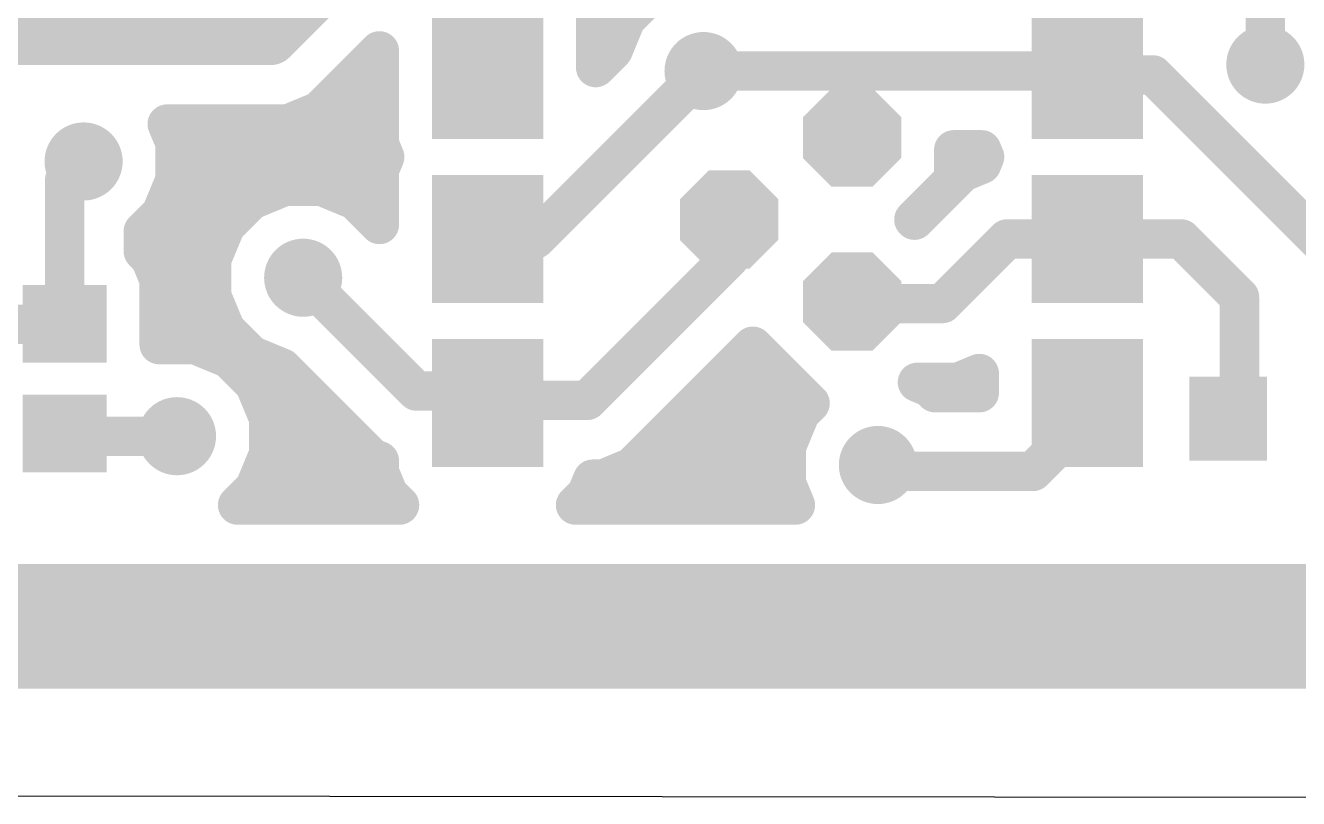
# Model space of a CAD drawing. Extents: x 0.6 to 66.7, y 0.1 to 28.5.
# Drawn here: x 31.16 to 50.87, y 0.1 to 12.07 of the extents above; entities that cross this region are included whole.
import ezdxf

# ---------------------------------------------------------------- set-up
doc = ezdxf.new("R2010")
doc.units = 0
for name, color, linetype in [('16', 175, 'CONTINUOUS'), ('17', 82, 'CONTINUOUS'), ('18', 82, 'CONTINUOUS'), ('20', 7, 'CONTINUOUS'), ('30', 253, 'CONTINUOUS')]:
    doc.layers.add(name, color=color, linetype=linetype)

# ---------------------------------------------------------------- blocks, each defined once
blk = doc.blocks.new('RECT')
blk.add_solid([(-0.5, -0.5), (0.5, -0.5), (-0.5, 0.5), (0.5, 0.5)])
blk = doc.blocks.new('OCTAGONP')
at = {"const_width": 0.5}
blk.add_lwpolyline([(-0.25, -0.1036), (-0.25, 0.1036), (-0.1036, 0.25), (0.1036, 0.25), (0.25, 0.1036), (0.25, -0.1036), (0.1036, -0.25), (-0.1036, -0.25), (-0.25, -0.1036), (-0.25, 0.1036)], dxfattribs=at)
blk = doc.blocks.new('ROUNDV')
at = {"const_width": 0.5}
blk.add_lwpolyline([(0, -0.25, 1), (0, 0.25, 1), (0, -0.25)], format="xyb", dxfattribs=at)

msp = doc.modelspace()

# ---------------------------------------------------------------- linework, layer by layer
at = {"layer": '16'}
for points, const_width in [([(50.36, 11.46), (50.36, 20.56)], 0.6096), ([(35.9644, 12.8644), (34.96, 11.86)], 0.8128), ([(40.8273, 12.5321), (40.4582, 12.163)], 0.6096), ([(39.9894, 11.4136), (39.9894, 12.3719)], 0.6096), ([(39.9894, 12.192), (40.4872, 12.192)], 0.6096), ([(40.4582, 12.163), (40.2598, 11.684)], 0.6096), ([(34.96, 11.86), (28.16, 11.86)], 0.8128), ([(36.0797, 11.1118), (36.6406, 11.6727)], 0.6096), ([(36.5503, 11.5824), (36.6406, 11.5824)], 0.6096), ([(36.6406, 11.6727), (36.6406, 10.2281)], 0.6096), ([(40.2598, 11.684), (39.9894, 11.4136)], 0.6096), ([(39.9894, 11.5824), (40.1582, 11.5824)], 0.6096), ([(39.06, 8.76), (41.66, 11.36)], 0.6096), ([(41.66, 11.36), (43.86, 11.36)], 0.6096), ([(43.86, 11.36), (47.545, 11.36)], 0.6096), ([(43.96, 11.26), (43.86, 11.36)], 0.6096), ([(47.545, 11.36), (47.605, 11.3)], 0.6096), ([(43.96, 10.33), (43.96, 11.26)], 0.6096), ([(47.605, 11.3), (48.62, 11.3)], 0.6096), ([(48.62, 11.3), (51.36, 8.56)], 0.6096), ([(35.7082, 10.7403), (36.0797, 11.1118)], 0.6096), ([(35.9407, 10.9728), (36.6406, 10.9728)], 0.6096), ([(35.2227, 10.5392), (35.7082, 10.7403)], 0.6096), ([(33.4776, 10.242), (33.3545, 10.5392)], 0.6096), ([(33.3545, 10.5392), (35.2227, 10.5392)], 0.6096), ([(33.4274, 10.3632), (36.6406, 10.3632)], 0.6096), ([(33.4776, 9.678), (33.4776, 10.242)], 0.6096), ([(36.6406, 10.2281), (36.7227, 10.03)], 0.6096), ([(31.7653, 9.6653), (32.06, 9.96)], 0.6096), ([(36.7227, 10.03), (36.6406, 9.8319)], 0.6096), ([(45.5348, 9.6777), (45.5348, 10.1408)], 0.6096), ([(45.5348, 10.1408), (45.9668, 10.1408)], 0.6096), ([(46.0127, 10.03), (45.9656, 9.9163)], 0.6096), ([(45.9668, 10.1408), (46.0127, 10.03)], 0.6096), ([(33.4776, 9.7536), (36.6406, 9.7536)], 0.6096), ([(36.6406, 9.8319), (36.6406, 8.9842)], 0.6096), ([(45.6694, 9.7936), (44.9264, 9.0507)], 0.6096), ([(45.5348, 9.7536), (45.6294, 9.7536)], 0.6096), ([(45.9656, 9.9163), (45.6694, 9.7936)], 0.6096), ([(31.7653, 7.4464), (31.7653, 9.6653)], 0.6096), ([(33.2618, 9.157), (33.4776, 9.678)], 0.6096), ([(35.178, 9.5776), (34.657, 9.3618)], 0.6096), ([(35.742, 9.5776), (35.178, 9.5776)], 0.6096), ([(36.263, 9.3618), (35.742, 9.5776)], 0.6096), ([(44.9171, 9.06), (45.5348, 9.6777)], 0.6096), ([(34.657, 9.3618), (34.2582, 8.963)], 0.6096), ([(36.6406, 8.9842), (36.263, 9.3618)], 0.6096), ([(32.9845, 8.8797), (33.2618, 9.157)], 0.6096), ([(33.2488, 9.144), (34.4392, 9.144)], 0.6096), ([(34.2582, 8.963), (34.0424, 8.442)], 0.6096), ([(36.4808, 9.144), (36.6406, 9.144)], 0.6096), ([(42.055, 9.06), (42.055, 8.455)], 0.6096), ([(44.9264, 9.0507), (44.9171, 9.06)], 0.6096), ([(45.0011, 9.144), (45.0198, 9.144)], 0.6096), ([(32.9845, 8.5703), (32.9845, 8.8797)], 0.6096), ([(33.0905, 8.4643), (32.9845, 8.5703)], 0.6096), ([(38.315, 8.76), (39.06, 8.76)], 0.6096), ([(46.36, 8.76), (45.36, 7.76)], 0.6096), ([(47.605, 8.76), (46.36, 8.76)], 0.6096), ([(49.06, 8.76), (47.605, 8.76)], 0.6096), ([(49.06, 8.76), (49.96, 7.86)], 0.6096), ([(33.0204, 8.5344), (34.0807, 8.5344)], 0.6096), ([(33.2297, 8.1282), (33.0905, 8.4643)], 0.6096), ([(34.0424, 8.442), (34.0424, 7.878)], 0.6096), ([(42.055, 8.455), (39.86, 6.26)], 0.6096), ([(33.2297, 7.1238), (33.2297, 8.1282)], 0.6096), ([(35.56, 8.06), (35.46, 8.16)], 0.6096), ([(37.215, 6.405), (35.46, 8.16)], 0.6096), ([(33.2297, 7.9248), (34.0424, 7.9248)], 0.6096), ([(34.0424, 7.878), (34.2582, 7.357)], 0.6096), ([(43.99, 7.76), (43.96, 7.79)], 0.6096), ([(49.96, 7.86), (49.96, 6.1506)], 0.6096), ([(45.36, 7.76), (43.99, 7.76)], 0.6096), ([(29.4653, 7.4364), (31.7553, 7.4364)], 0.6096), ([(31.7553, 7.4364), (31.7653, 7.4464)], 0.6096), ([(33.2297, 7.3152), (34.3, 7.3152)], 0.6096), ([(34.2582, 7.357), (34.657, 6.9582)], 0.6096), ([(33.7882, 7.1238), (33.2297, 7.1238)], 0.6096), ([(34.3092, 6.908), (33.7882, 7.1238)], 0.6096), ([(40.5506, 5.2264), (42.4235, 7.0993)], 0.6096), ([(42.4235, 7.0993), (43.3077, 6.2152)], 0.6096), ([(34.708, 6.5092), (34.3092, 6.908)], 0.6096), ([(34.657, 6.9582), (35.136, 6.7598)], 0.6096), ([(34.5117, 6.7056), (35.1902, 6.7056)], 0.6096), ([(35.136, 6.7598), (36.5244, 5.3714)], 0.6096), ([(42.0298, 6.7056), (42.8173, 6.7056)], 0.6096), ([(45.6025, 6.5408), (45.9306, 6.6767)], 0.6096), ([(45.9306, 6.6767), (45.9306, 6.3792)], 0.6096), ([(34.9238, 5.9882), (34.708, 6.5092)], 0.6096), ([(38.315, 6.405), (37.215, 6.405)], 0.6096), ([(38.315, 6.22), (38.315, 6.405)], 0.6096), ([(45.163, 6.4618), (44.9722, 6.5408)], 0.6096), ([(44.9722, 6.5408), (45.6025, 6.5408)], 0.6096), ([(45.2456, 6.3792), (45.163, 6.4618)], 0.6096), ([(38.355, 6.26), (38.315, 6.22)], 0.6096), ([(39.86, 6.26), (38.355, 6.26)], 0.6096), ([(43.3104, 6.2152), (43.1582, 6.063)], 0.6096), ([(43.3077, 6.2152), (43.3104, 6.2152)], 0.6096), ([(45.9306, 6.3792), (45.2456, 6.3792)], 0.6096), ([(47.545, 6.16), (47.605, 6.22)], 0.6096), ([(34.8792, 6.096), (35.7998, 6.096)], 0.6096), ([(41.4202, 6.096), (43.1912, 6.096)], 0.6096), ([(43.1582, 6.063), (42.9424, 5.542)], 0.6096), ([(47.545, 6.16), (47.545, 5.945)], 0.6096), ([(49.96, 6.1506), (49.7867, 5.9773)], 0.6096), ([(34.9238, 5.4243), (34.9238, 5.9882)], 0.6096), ([(47.545, 5.945), (46.76, 5.16)], 0.6096), ([(31.8054, 5.7062), (31.7653, 5.7464)], 0.6096), ([(33.5062, 5.7062), (31.8054, 5.7062)], 0.6096), ([(34.708, 4.9032), (34.9238, 5.4243)], 0.6096), ([(34.9238, 5.4864), (36.4094, 5.4864)], 0.6096), ([(40.8106, 5.4864), (42.9424, 5.4864)], 0.6096), ([(42.9424, 5.542), (42.9424, 4.978)], 0.6096), ([(36.5244, 5.3714), (36.6406, 5.3233)], 0.6096), ([(36.6406, 5.3233), (36.6406, 5.1481)], 0.6096), ([(40.1025, 5.0408), (40.5506, 5.2264)], 0.6096), ([(44.46, 5.16), (44.36, 5.26)], 0.6096), ([(36.6406, 5.1481), (36.7798, 4.812)], 0.6096), ([(39.8502, 4.812), (39.9449, 5.0408)], 0.6096), ([(39.9449, 5.0408), (40.1025, 5.0408)], 0.6096), ([(46.76, 5.16), (44.46, 5.16)], 0.6096), ([(34.4444, 4.6396), (34.708, 4.9032)], 0.6096), ([(34.6816, 4.8768), (36.753, 4.8768)], 0.6096), ([(39.877, 4.8768), (42.9843, 4.8768)], 0.6096), ([(42.9424, 4.978), (43.0826, 4.6396)], 0.6096), ([(36.9522, 4.6396), (34.4444, 4.6396)], 0.6096), ([(36.7798, 4.812), (36.9522, 4.6396)], 0.6096), ([(39.6778, 4.6396), (39.8502, 4.812)], 0.6096), ([(43.0826, 4.6396), (39.6778, 4.6396)], 0.6096), ([(19.29, 2.76), (54.26, 2.76)], 1.9304)]:
    msp.add_lwpolyline(points, dxfattribs=dict(at, const_width=const_width))
for points, const_width in [([(39.9894, 12.3444, 1), (39.9894, 12.0396)], 0.3048), ([(40.3505, 12.2708, 1), (40.566, 12.0552)], 0.3048), ([(40.599, 12.1047, 1), (40.3174, 12.2213)], 0.3048), ([(40.4872, 12.0396, 1), (40.4872, 12.3444)], 0.3048), ([(34.96, 11.6568, 1), (34.96, 12.0632)], 0.4064), ([(34.8163, 12.0037, 1), (35.1037, 11.7163)], 0.4064), ([(36.5503, 11.7348, 1), (36.5503, 11.43)], 0.3048), ([(36.793, 11.6727, 1), (36.4882, 11.6727)], 0.3048), ([(36.7484, 11.5649, 1), (36.5328, 11.7805)], 0.3048), ([(36.6406, 11.43, 1), (36.6406, 11.7348)], 0.3048), ([(39.9894, 11.7348, 1), (39.9894, 11.43)], 0.3048), ([(40.119, 11.7423, 1), (40.4006, 11.6257)], 0.3048), ([(40.3676, 11.5763, 1), (40.1521, 11.7918)], 0.3048), ([(40.1582, 11.43, 1), (40.1582, 11.7348)], 0.3048), ([(39.8816, 11.5214, 1), (40.0972, 11.3058)], 0.3048), ([(41.66, 11.5124, 1), (41.66, 11.2076)], 0.3048), ([(41.7678, 11.2522, 1), (41.5522, 11.4678)], 0.3048), ([(43.9678, 11.4678, 1), (43.7522, 11.2522)], 0.3048), ([(43.86, 11.5124, 1), (43.86, 11.2076)], 0.3048), ([(43.86, 11.2076, 1), (43.86, 11.5124)], 0.3048), ([(47.6528, 11.4678, 1), (47.4372, 11.2522)], 0.3048), ([(47.545, 11.2076, 1), (47.545, 11.5124)], 0.3048), ([(39.837, 11.4136, 1), (40.1418, 11.4136)], 0.3048), ([(44.1124, 11.26, 1), (43.8076, 11.26)], 0.3048), ([(43.8522, 11.1522, 1), (44.0678, 11.3678)], 0.3048), ([(47.605, 11.4524, 1), (47.605, 11.1476)], 0.3048), ([(47.4972, 11.1922, 1), (47.7128, 11.4078)], 0.3048), ([(48.7278, 11.4078, 1), (48.5122, 11.1922)], 0.3048), ([(48.62, 11.1476, 1), (48.62, 11.4524)], 0.3048), ([(50.2076, 11.46, 1), (50.5124, 11.46)], 0.3048), ([(35.9407, 11.1252, 1), (35.9407, 10.8204)], 0.3048), ([(35.972, 11.2196, 1), (36.1875, 11.0041)], 0.3048), ([(36.1875, 11.0041, 1), (35.972, 11.2196)], 0.3048), ([(36.6406, 10.8204, 1), (36.6406, 11.1252)], 0.3048), ([(35.7665, 10.5995, 1), (35.6499, 10.8811)], 0.3048), ([(33.4953, 10.5975, 1), (33.2137, 10.4809)], 0.3048), ([(33.3545, 10.6916, 1), (33.3545, 10.3868)], 0.3048), ([(35.2227, 10.3868, 1), (35.2227, 10.6916)], 0.3048), ([(35.6004, 10.848, 1), (35.8159, 10.6325)], 0.3048), ([(33.4274, 10.5156, 1), (33.4274, 10.2108)], 0.3048), ([(35.1644, 10.68, 1), (35.281, 10.3984)], 0.3048), ([(36.6406, 10.2108, 1), (36.6406, 10.5156)], 0.3048), ([(33.63, 10.242, 1), (33.3252, 10.242)], 0.3048), ([(33.3368, 10.1837, 1), (33.6184, 10.3003)], 0.3048), ([(36.7814, 10.2864, 1), (36.4998, 10.1698)], 0.3048), ([(43.8076, 10.33, 1), (44.1124, 10.33)], 0.3048), ([(32.1678, 9.8522, 1), (31.9522, 10.0678)], 0.3048), ([(36.4882, 10.2281, 1), (36.793, 10.2281)], 0.3048), ([(36.8635, 9.9717, 1), (36.5819, 10.0883)], 0.3048), ([(45.6872, 10.1408, 1), (45.3824, 10.1408)], 0.3048), ([(45.5348, 10.2932, 1), (45.5348, 9.9884)], 0.3048), ([(46.1076, 10.1991, 1), (45.826, 10.0825)], 0.3048), ([(46.1535, 9.9717, 1), (45.8719, 10.0883)], 0.3048), ([(45.9668, 9.9884, 1), (45.9668, 10.2932)], 0.3048), ([(33.4776, 9.906, 1), (33.4776, 9.6012)], 0.3048), ([(36.793, 9.8319, 1), (36.4882, 9.8319)], 0.3048), ([(36.5819, 9.9717, 1), (36.8635, 10.0883)], 0.3048), ([(36.6406, 9.6012, 1), (36.6406, 9.906)], 0.3048), ([(45.5348, 9.906, 1), (45.5348, 9.6012)], 0.3048), ([(45.6111, 9.9344, 1), (45.7277, 9.6528)], 0.3048), ([(45.7771, 9.6858, 1), (45.5616, 9.9013)], 0.3048), ([(45.6294, 9.6012, 1), (45.6294, 9.906)], 0.3048), ([(45.8248, 9.9746, 1), (46.1064, 9.8579)], 0.3048), ([(45.8719, 9.9717, 1), (46.1535, 10.0883)], 0.3048), ([(46.0239, 9.7755, 1), (45.9072, 10.0571)], 0.3048), ([(31.6575, 9.7731, 1), (31.8731, 9.5575)], 0.3048), ([(31.9177, 9.6653, 1), (31.6129, 9.6653)], 0.3048), ([(33.6184, 9.6197, 1), (33.3368, 9.7363)], 0.3048), ([(35.178, 9.73, 1), (35.178, 9.4252)], 0.3048), ([(35.2363, 9.4368, 1), (35.1197, 9.7184)], 0.3048), ([(35.8003, 9.7184, 1), (35.6837, 9.4368)], 0.3048), ([(35.742, 9.4252, 1), (35.742, 9.73)], 0.3048), ([(36.4998, 9.8902, 1), (36.7814, 9.7736)], 0.3048), ([(45.6426, 9.5699, 1), (45.427, 9.7855)], 0.3048), ([(33.3252, 9.678, 1), (33.63, 9.678)], 0.3048), ([(34.7648, 9.254, 1), (34.5492, 9.4695)], 0.3048), ([(36.3708, 9.4695, 1), (36.1552, 9.254)], 0.3048), ([(45.3824, 9.6777, 1), (45.6872, 9.6777)], 0.3048), ([(34.5987, 9.5026, 1), (34.7153, 9.221)], 0.3048), ([(36.2047, 9.221, 1), (36.3213, 9.5026)], 0.3048), ([(33.2488, 9.2964, 1), (33.2488, 8.9916)], 0.3048), ([(33.121, 9.2153, 1), (33.4026, 9.0987)], 0.3048), ([(33.3695, 9.0492, 1), (33.154, 9.2648)], 0.3048), ([(34.399, 8.9047, 1), (34.1174, 9.0213)], 0.3048), ([(34.4392, 8.9916, 1), (34.4392, 9.2964)], 0.3048), ([(36.4808, 9.2964, 1), (36.4808, 8.9916)], 0.3048), ([(36.6406, 8.9916, 1), (36.6406, 9.2964)], 0.3048), ([(42.2074, 9.06, 1), (41.9026, 9.06)], 0.3048), ([(45.0249, 9.1678, 1), (44.8093, 8.9522)], 0.3048), ([(44.8093, 9.1678, 1), (45.0249, 8.9522)], 0.3048), ([(44.8187, 9.1584, 1), (45.0342, 8.9429)], 0.3048), ([(44.8187, 8.9429, 1), (45.0342, 9.1584)], 0.3048), ([(45.0011, 9.2964, 1), (45.0011, 8.9916)], 0.3048), ([(45.0198, 8.9916, 1), (45.0198, 9.2964)], 0.3048), ([(32.8767, 8.9875, 1), (33.0923, 8.7719)], 0.3048), ([(33.1369, 8.8797, 1), (32.8321, 8.8797)], 0.3048), ([(34.1505, 9.0708, 1), (34.366, 8.8552)], 0.3048), ([(36.4882, 8.9842, 1), (36.793, 8.9842)], 0.3048), ([(36.5328, 8.8764, 1), (36.7484, 9.0919)], 0.3048), ([(33.0923, 8.6781, 1), (32.8767, 8.4626)], 0.3048), ([(38.315, 8.9124, 1), (38.315, 8.6076)], 0.3048), ([(38.9522, 8.8678, 1), (39.1678, 8.6522)], 0.3048), ([(39.06, 8.6076, 1), (39.06, 8.9124)], 0.3048), ([(46.36, 8.9124, 1), (46.36, 8.6076)], 0.3048), ([(46.4678, 8.6522, 1), (46.2522, 8.8678)], 0.3048), ([(47.605, 8.9124, 1), (47.605, 8.6076)], 0.3048), ([(47.605, 8.6076, 1), (47.605, 8.9124)], 0.3048), ([(49.1678, 8.8678, 1), (48.9522, 8.6522)], 0.3048), ([(49.06, 8.6076, 1), (49.06, 8.9124)], 0.3048), ([(32.8321, 8.5703, 1), (33.1369, 8.5703)], 0.3048), ([(33.0204, 8.6868, 1), (33.0204, 8.382)], 0.3048), ([(33.2313, 8.5226, 1), (32.9497, 8.406)], 0.3048), ([(32.9827, 8.3566, 1), (33.1982, 8.5721)], 0.3048), ([(34.1948, 8.442, 1), (33.89, 8.442)], 0.3048), ([(34.0807, 8.382, 1), (34.0807, 8.6868)], 0.3048), ([(42.1628, 8.3472, 1), (41.9472, 8.5628)], 0.3048), ([(33.9016, 8.5003, 1), (34.1832, 8.3837)], 0.3048), ([(41.9026, 8.455, 1), (42.2074, 8.455)], 0.3048), ([(33.3821, 8.1282, 1), (33.0773, 8.1282)], 0.3048), ([(33.0889, 8.0699, 1), (33.3705, 8.1866)], 0.3048), ([(35.5678, 8.2678, 1), (35.3522, 8.0522)], 0.3048), ([(35.5678, 8.2678, 1), (35.3522, 8.0522)], 0.3048), ([(35.4522, 7.9522, 1), (35.6678, 8.1678)], 0.3048), ([(33.2297, 8.0772, 1), (33.2297, 7.7724)], 0.3048), ([(34.1832, 7.9363, 1), (33.9016, 7.8197)], 0.3048), ([(34.0424, 7.7724, 1), (34.0424, 8.0772)], 0.3048), ([(44.0678, 7.8978, 1), (43.8522, 7.6822)], 0.3048), ([(50.1124, 7.86, 1), (49.8076, 7.86)], 0.3048), ([(49.8522, 7.7522, 1), (50.0678, 7.9678)], 0.3048), ([(33.89, 7.878, 1), (34.1948, 7.878)], 0.3048), ([(43.99, 7.9124, 1), (43.99, 7.6076)], 0.3048), ([(43.8822, 7.6522, 1), (44.0978, 7.8678)], 0.3048), ([(45.2522, 7.8678, 1), (45.4678, 7.6522)], 0.3048), ([(45.36, 7.6076, 1), (45.36, 7.9124)], 0.3048), ([(31.6475, 7.5441, 1), (31.8631, 7.3286)], 0.3048), ([(31.8731, 7.3386, 1), (31.6575, 7.5541)], 0.3048), ([(31.7553, 7.284, 1), (31.7553, 7.5888)], 0.3048), ([(31.6129, 7.4464, 1), (31.9177, 7.4464)], 0.3048), ([(33.2297, 7.4676, 1), (33.2297, 7.1628)], 0.3048), ([(34.366, 7.4648, 1), (34.1505, 7.2492)], 0.3048), ([(34.1174, 7.2987, 1), (34.399, 7.4153)], 0.3048), ([(34.3, 7.1628, 1), (34.3, 7.4676)], 0.3048), ([(33.2297, 7.2762, 1), (33.2297, 6.9714)], 0.3048), ([(33.8465, 7.2646, 1), (33.7299, 6.983)], 0.3048), ([(33.7882, 6.9714, 1), (33.7882, 7.2762)], 0.3048), ([(42.5313, 7.2071, 1), (42.3158, 6.9916)], 0.3048), ([(42.5313, 6.9916, 1), (42.3158, 7.2071)], 0.3048), ([(33.0773, 7.1238, 1), (33.3821, 7.1238)], 0.3048), ([(34.417, 7.0158, 1), (34.2015, 6.8003)], 0.3048), ([(34.2509, 6.7672, 1), (34.3676, 7.0488)], 0.3048), ([(34.7153, 7.099, 1), (34.5987, 6.8174)], 0.3048), ([(34.5492, 6.8505, 1), (34.7648, 7.066)], 0.3048), ([(34.5117, 6.858, 1), (34.5117, 6.5532)], 0.3048), ([(35.2437, 6.8676, 1), (35.0282, 6.6521)], 0.3048), ([(35.0777, 6.619, 1), (35.1943, 6.9006)], 0.3048), ([(35.1902, 6.5532, 1), (35.1902, 6.858)], 0.3048), ([(42.0298, 6.858, 1), (42.0298, 6.5532)], 0.3048), ([(42.8173, 6.5532, 1), (42.8173, 6.858)], 0.3048), ([(46.083, 6.6767, 1), (45.7782, 6.6767)], 0.3048), ([(45.9889, 6.5359, 1), (45.8723, 6.8175)], 0.3048), ([(34.8488, 6.5676, 1), (34.5672, 6.4509)], 0.3048), ([(34.6003, 6.4015, 1), (34.8158, 6.617)], 0.3048), ([(37.215, 6.5574, 1), (37.215, 6.2526)], 0.3048), ([(38.4674, 6.405, 1), (38.1626, 6.405)], 0.3048), ([(38.315, 6.2526, 1), (38.315, 6.5574)], 0.3048), ([(45.0306, 6.6816, 1), (44.9139, 6.4)], 0.3048), ([(44.9722, 6.6932, 1), (44.9722, 6.3884)], 0.3048), ([(45.2708, 6.5695, 1), (45.0552, 6.354)], 0.3048), ([(45.1047, 6.321, 1), (45.2213, 6.6026)], 0.3048), ([(45.5442, 6.6816, 1), (45.6608, 6.4)], 0.3048), ([(45.6025, 6.3884, 1), (45.6025, 6.6932)], 0.3048), ([(37.1072, 6.2972, 1), (37.3228, 6.5128)], 0.3048), ([(38.355, 6.4124, 1), (38.355, 6.1076)], 0.3048), ([(38.4628, 6.1522, 1), (38.2472, 6.3678)], 0.3048), ([(39.7522, 6.3678, 1), (39.9678, 6.1522)], 0.3048), ([(39.86, 6.1076, 1), (39.86, 6.4124)], 0.3048), ([(43.3077, 6.3676, 1), (43.3077, 6.0628)], 0.3048), ([(43.4182, 6.1074, 1), (43.2027, 6.323)], 0.3048), ([(43.3104, 6.0628, 1), (43.3104, 6.3676)], 0.3048), ([(45.2456, 6.5316, 1), (45.2456, 6.2268)], 0.3048), ([(45.1378, 6.2714, 1), (45.3534, 6.487)], 0.3048), ([(45.7782, 6.3792, 1), (46.083, 6.3792)], 0.3048), ([(45.9306, 6.2268, 1), (45.9306, 6.5316)], 0.3048), ([(47.7128, 6.1122, 1), (47.4972, 6.3278)], 0.3048), ([(34.8792, 6.2484, 1), (34.8792, 5.9436)], 0.3048), ([(35.7998, 5.9436, 1), (35.7998, 6.2484)], 0.3048), ([(38.2072, 6.3278, 1), (38.4228, 6.1122)], 0.3048), ([(38.1626, 6.22, 1), (38.4674, 6.22)], 0.3048), ([(41.4202, 6.2484, 1), (41.4202, 5.9436)], 0.3048), ([(43.0505, 6.1708, 1), (43.266, 5.9552)], 0.3048), ([(43.299, 6.0047, 1), (43.0174, 6.1213)], 0.3048), ([(43.1912, 5.9436, 1), (43.1912, 6.2484)], 0.3048), ([(43.1999, 6.1074, 1), (43.4155, 6.323)], 0.3048), ([(47.4372, 6.2678, 1), (47.6528, 6.0522)], 0.3048), ([(47.6974, 6.16, 1), (47.3926, 6.16)], 0.3048), ([(50.0678, 6.0428, 1), (49.8522, 6.2584)], 0.3048), ([(35.0762, 5.9882, 1), (34.7714, 5.9882)], 0.3048), ([(34.783, 5.9299, 1), (35.0646, 6.0465)], 0.3048), ([(47.6528, 5.8372, 1), (47.4372, 6.0528)], 0.3048), ([(49.6789, 6.085, 1), (49.8945, 5.8695)], 0.3048), ([(49.8076, 6.1506, 1), (50.1124, 6.1506)], 0.3048), ([(31.8731, 5.8541, 1), (31.6575, 5.6386)], 0.3048), ([(31.8054, 5.8586, 1), (31.8054, 5.5538)], 0.3048), ([(31.6977, 5.5985, 1), (31.9132, 5.814)], 0.3048), ([(33.5062, 5.5538, 1), (33.5062, 5.8586)], 0.3048), ([(47.3926, 5.945, 1), (47.6974, 5.945)], 0.3048), ([(34.9238, 5.6388, 1), (34.9238, 5.334)], 0.3048), ([(35.0646, 5.3659, 1), (34.783, 5.4826)], 0.3048), ([(36.4094, 5.334, 1), (36.4094, 5.6388)], 0.3048), ([(40.8106, 5.6388, 1), (40.8106, 5.334)], 0.3048), ([(43.0948, 5.542, 1), (42.79, 5.542)], 0.3048), ([(42.8016, 5.6003, 1), (43.0832, 5.4837)], 0.3048), ([(42.9424, 5.334, 1), (42.9424, 5.6388)], 0.3048), ([(34.7714, 5.4243, 1), (35.0762, 5.4243)], 0.3048), ([(36.5827, 5.5122, 1), (36.4661, 5.2306)], 0.3048), ([(36.4166, 5.2636, 1), (36.6321, 5.4792)], 0.3048), ([(36.793, 5.3233, 1), (36.4882, 5.3233)], 0.3048), ([(36.5823, 5.1825, 1), (36.6989, 5.4641)], 0.3048), ([(40.6089, 5.0856, 1), (40.4923, 5.3672)], 0.3048), ([(44.4678, 5.3678, 1), (44.2522, 5.1522)], 0.3048), ([(36.7814, 5.2064, 1), (36.4998, 5.0898)], 0.3048), ([(39.9449, 5.1932, 1), (39.9449, 4.8884)], 0.3048), ([(40.0857, 4.9825, 1), (39.8041, 5.0991)], 0.3048), ([(40.0442, 5.1816, 1), (40.1608, 4.9)], 0.3048), ([(40.1025, 4.8884, 1), (40.1025, 5.1932)], 0.3048), ([(40.4429, 5.3342, 1), (40.6584, 5.1186)], 0.3048), ([(44.46, 5.3124, 1), (44.46, 5.0076)], 0.3048), ([(44.3522, 5.0522, 1), (44.5678, 5.2678)], 0.3048), ([(46.6522, 5.2678, 1), (46.8678, 5.0522)], 0.3048), ([(46.76, 5.0076, 1), (46.76, 5.3124)], 0.3048), ([(34.6816, 5.0292, 1), (34.6816, 4.7244)], 0.3048), ([(34.8158, 4.7955, 1), (34.6003, 5.011)], 0.3048), ([(36.4882, 5.1481, 1), (36.793, 5.1481)], 0.3048), ([(36.753, 4.7244, 1), (36.753, 5.0292)], 0.3048), ([(39.877, 5.0292, 1), (39.877, 4.7244)], 0.3048), ([(43.0832, 5.0363, 1), (42.8016, 4.9197)], 0.3048), ([(42.79, 4.978, 1), (43.0948, 4.978)], 0.3048), ([(42.9843, 4.7244, 1), (42.9843, 5.0292)], 0.3048), ([(34.4444, 4.792, 1), (34.4444, 4.4872)], 0.3048), ([(34.5672, 4.9616, 1), (34.8488, 4.8449)], 0.3048), ([(36.8876, 4.9198, 1), (36.672, 4.7043)], 0.3048), ([(36.639, 4.7537, 1), (36.9206, 4.8704)], 0.3048), ([(36.9522, 4.4872, 1), (36.9522, 4.792)], 0.3048), ([(39.6778, 4.792, 1), (39.6778, 4.4872)], 0.3048), ([(39.7094, 4.8704, 1), (39.991, 4.7537)], 0.3048), ([(39.9579, 4.7043, 1), (39.7424, 4.9198)], 0.3048), ([(43.0826, 4.4872, 1), (43.0826, 4.792)], 0.3048), ([(34.3366, 4.7474, 1), (34.5521, 4.5318)], 0.3048), ([(36.8445, 4.5318, 1), (37.06, 4.7474)], 0.3048), ([(39.57, 4.7474, 1), (39.7855, 4.5318)], 0.3048), ([(42.9418, 4.5813, 1), (43.2234, 4.6979)], 0.3048)]:
    msp.add_lwpolyline(points, format="xyb", dxfattribs=dict(at, const_width=const_width))
at = {"layer": '20'}
msp.add_line((66.6573, 0.0955), (0.56, 0.16), dxfattribs=at)

# ---------------------------------------------------------------- block references
at = {"layer": '16', "xscale": 1.78, "yscale": 1.52}
for p, rotation in [((38.315, 11.3), 90), ((47.605, 11.3), 270), ((38.315, 8.76), 90), ((47.605, 8.76), 270), ((38.315, 6.22), 90), ((47.605, 6.22), 270)]:
    msp.add_blockref('RECT', p, dxfattribs=dict(at, rotation=rotation))
at = {"layer": '16', "yscale": 1.1}
for p, rotation in [((31.7653, 7.4464), 270), ((49.7867, 5.9773), 180), ((31.7653, 5.7464), 270)]:
    msp.add_blockref('RECT', p, dxfattribs=dict(at, rotation=rotation))
at = {"layer": '17', "xscale": 1.3208, "yscale": 1.3208, "rotation": 90}
for p in [(43.96, 10.33), (42.055, 9.06), (43.96, 7.79)]:
    msp.add_blockref('OCTAGONP', p, dxfattribs=at)
at = {"layer": '18', "xscale": 1.0064, "yscale": 1.0064}
for p in [(41.66, 11.36), (50.36, 11.46), (32.06, 9.96), (35.46, 8.16), (33.5062, 5.7062), (44.36, 5.26)]:
    msp.add_blockref('ROUNDV', p, dxfattribs=at)
at = {"layer": '30'}
for name, p, xscale, yscale, rotation in [('RECT', (38.315, 11.3), 1.9832, 1.7232, 90), ('RECT', (47.605, 11.3), 1.9832, 1.7232, 270), ('OCTAGONP', (43.96, 10.33), 1.524, 1.524, 90), ('RECT', (38.315, 8.76), 1.9832, 1.7232, 90), ('OCTAGONP', (42.055, 9.06), 1.524, 1.524, 90), ('RECT', (47.605, 8.76), 1.9832, 1.7232, 270), ('OCTAGONP', (43.96, 7.79), 1.524, 1.524, 90), ('RECT', (31.7653, 7.4464), 1.2032, 1.3032, 270), ('RECT', (38.315, 6.22), 1.9832, 1.7232, 90), ('RECT', (47.605, 6.22), 1.9832, 1.7232, 270), ('RECT', (49.7867, 5.9773), 1.2032, 1.3032, 180), ('RECT', (31.7653, 5.7464), 1.2032, 1.3032, 270)]:
    msp.add_blockref(name, p, dxfattribs=dict(at, xscale=xscale, yscale=yscale, rotation=rotation))
at = {"layer": '30', "xscale": 1.2096, "yscale": 1.2096}
for p in [(50.36, 11.46), (41.66, 11.36), (32.06, 9.96), (35.46, 8.16), (33.5062, 5.7062), (44.36, 5.26)]:
    msp.add_blockref('ROUNDV', p, dxfattribs=at)

doc.saveas('drawing.dxf')
